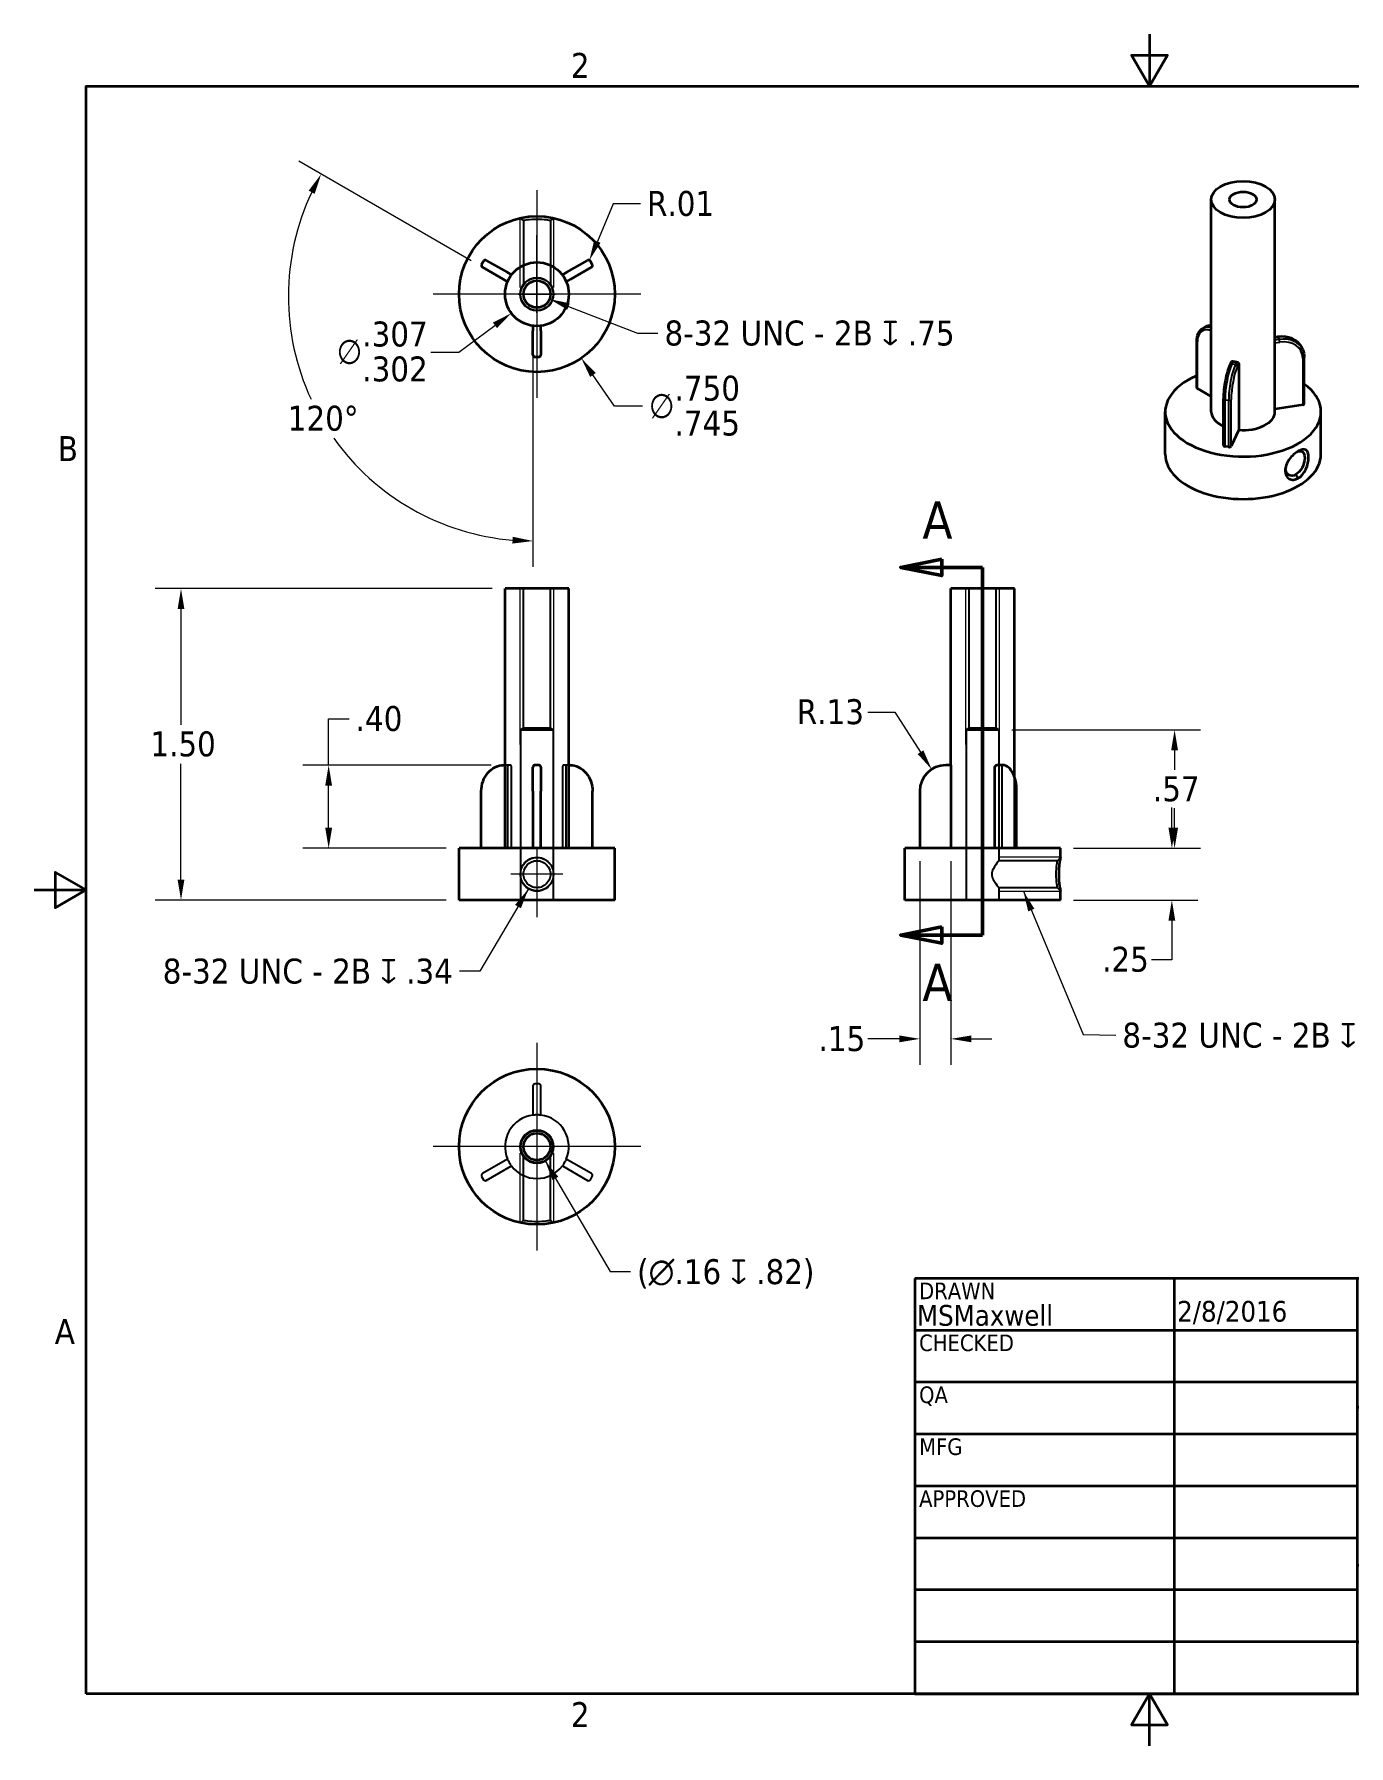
# Model space of a CAD drawing. Header units: inches. Extents: x 0.1 to 10.9, y 0.1 to 8.4.
# Drawn here: x 0.13 to 6.46, y 0.13 to 8.37 of the extents above; entities that cross this region are included whole.
import ezdxf
from ezdxf.enums import TextEntityAlignment as Align

# ---------------------------------------------------------------- set-up
doc = ezdxf.new("R2010")
doc.units = ezdxf.units.IN
doc.header["$MEASUREMENT"] = 0
for name, color, linetype, lineweight in [('Border (ANSI)', 7, 'Continuous', 35), ('Hidden (ANSI)', 7, 'Continuous', 25), ('Hidden Narrow (ANSI)', 7, 'Continuous', 18), ('Section Line (ANSI)', 7, 'Continuous', 50), ('Symbol (ANSI)', 7, 'Continuous', 18), ('Title (ANSI)', 7, 'Continuous', 35), ('Visible (ANSI)', 7, 'Continuous', 35), ('Visible Narrow (ANSI)', 7, 'Continuous', 25)]:
    doc.layers.add(name, color=color, linetype=linetype, lineweight=lineweight)
for name, color, linetype, lineweight, true_color in [('Center Mark (ANSI)', 5, 'Continuous', 18, 0x0000ff), ('Centerline (ANSI)', 5, 'Continuous', 18, 0x0000ff), ('Dimension (ANSI)', 1, 'Continuous', 18, 0xff0000)]:
    doc.layers.add(name, color=color, linetype=linetype, lineweight=lineweight, true_color=true_color)
doc.styles.add('Label Text (ANSI)', font='tahoma.ttf')
doc.styles.add('Note Text (ANSI)', font='tahoma.ttf')
doc.styles.add('Text Style38', font='tahoma.ttf')
doc.styles.add('Text Style40', font='tahoma.ttf')
doc.dimstyles.new('Default (ANSI)', dxfattribs={"dimtxt": 0.12, "dimasz": 0.098425, "dimexe": 0.125, "dimexo": 0.0625, "dimgap": 0.031496, "dimtad": 0, "dimtih": 1, "dimtoh": 1, "dimrnd": 1e-08, "dimzin": 4, "dimdsep": 46, "dimtxsty": 'Note Text (ANSI)', "dimcen": 0.09, "dimdle": 0.393701, "dimclrd": 256, "dimclre": 256, "dimclrt": 256, "dimadec": 0, "dimazin": 1, "dimtfac": 1, "dimtofl": 0, "dimtmove": 0, "dimatfit": 3, "dimfxl": 1, "dimtolj": 1, "dimtzin": 4, "dimlwd": -1, "dimlwe": -1, "dimarcsym": 0})
doc.dimstyles.new('Default (ANSI)$7', dxfattribs={"dimtxt": 0.12, "dimasz": 0.098425, "dimexe": 0.125, "dimexo": 0.0625, "dimgap": 0.031496, "dimtad": 0, "dimtih": 1, "dimtoh": 1, "dimrnd": 1e-08, "dimzin": 4, "dimdsep": 46, "dimtxsty": 'Note Text (ANSI)', "dimcen": 0.09, "dimdle": 0.393701, "dimclrd": 256, "dimclre": 256, "dimclrt": 256, "dimadec": 0, "dimazin": 1, "dimtfac": 1, "dimtofl": 0, "dimtmove": 0, "dimatfit": 3, "dimfxl": 1, "dimtolj": 1, "dimtzin": 4, "dimlwd": -1, "dimlwe": -1, "dimarcsym": 0})

# ---------------------------------------------------------------- blocks, each defined once
blk = doc.blocks.new('Borders Default Border')
at = {"layer": 'Border (ANSI)', "flags": 128}
for points in [[(5.5, 8.37), (5.5, 8.12), (5.4134, 8.27), (5.5866, 8.27), (5.5, 8.12)], [(0.38, 0.38), (0.38, 8.12), (10.62, 8.12), (10.62, 0.38), (0.38, 0.38)], [(0.13, 4.25), (0.38, 4.25), (0.23, 4.3366), (0.23, 4.1634), (0.38, 4.25)], [(5.5, 0.13), (5.5, 0.38), (5.4134, 0.23), (5.5866, 0.23), (5.5, 0.38)]]:
    blk.add_lwpolyline(points, dxfattribs=at)
at = {"layer": 'Border (ANSI)', "char_height": 0.12, "attachment_point": 7, "style": 'Note Text (ANSI)'}
for s, insert in [('2', (2.7136, 8.16)), ('B', (0.2434, 6.315)), ('A', (0.229, 2.065)), ('2', (2.7136, 0.22))]:
    blk.add_mtext(s, dxfattribs=dict(at, insert=insert))
blk = doc.blocks.new('Title Blocks ANSI A')
at = {"layer": 'Title (ANSI)'}
for p, q in [((11.25, 6.9986), (5, 6.9986)), ((5, 6.9986), (5, 4.9986)), ((6.25, 4.9986), (6.25, 6.9986)), ((7.1301, 4.9986), (7.1301, 6.9986)), ((11.25, 4.9986), (11.25, 6.9986)), ((7.1301, 6.7486), (5, 6.7486)), ((7.1301, 6.4986), (5, 6.4986)), ((7.1301, 6.3786), (11.25, 6.3786)), ((7.1301, 6.2486), (5, 6.2486)), ((7.1301, 5.9986), (5, 5.9986)), ((7.1301, 5.7486), (5, 5.7486)), ((7.1301, 5.6186), (11.25, 5.6186)), ((7.5443, 5.2486), (7.5443, 5.6186)), ((8.5, 5.2486), (8.5, 5.6186)), ((10.87, 5.2486), (10.87, 5.6186)), ((7.1301, 5.4986), (5, 5.4986)), ((7.1301, 5.2486), (5, 5.2486)), ((7.1301, 5.2486), (11.25, 5.2486)), ((8.089, 4.9986), (8.089, 5.2486)), ((9.5, 4.9986), (9.5, 5.2486)), ((5, 4.9986), (11.25, 4.9986))]:
    blk.add_line(p, q, dxfattribs=at)
at = {"layer": 'Title (ANSI)', "style": 'Text Style40'}
for s, p in [('DRAWN', (5.02, 6.9786)), ('CHECKED', (5.02, 6.7286)), ('QA', (5.02, 6.4786)), ('TITLE', (7.1501, 6.3586)), ('MFG', (5.02, 6.2286)), ('APPROVED', (5.02, 5.9786)), ('DWG NO', (8.52, 5.5986)), ('SCALE', (7.1501, 5.2286))]:
    blk.add_text(s, height=0.08, dxfattribs=at).set_placement(p, align=Align.TOP_LEFT)
for s, p in [('SIZE', (7.3372, 5.5986)), ('REV', (11.06, 5.5986))]:
    blk.add_text(s, height=0.08, dxfattribs=at).set_placement(p, align=Align.TOP_CENTER)
at = {"layer": 'Title (ANSI)', "insert": (9.52, 5.0186), "char_height": 0.12, "attachment_point": 7, "style": 'Note Text (ANSI)'}
blk.add_mtext('\\fTahoma|b0|i0;\\H0.0800;SHEET\\fTahoma|b0|i0;\\H0.1200; 1  \\fTahoma|b0|i0;\\H0.0800;OF\\fTahoma|b0|i0;\\H0.1200; 1 ', dxfattribs=at)
at = {"layer": 'Title (ANSI)'}
for tag, p, height, style in [('AUTHOR_001', (5.0099, 6.7707), 0.1, 'Text Style38'), ('CREATION_DATE_001', (6.2627, 6.7904), 0.1, 'Text Style38'), ('FILENAME_001', (8.3702, 6.6425), 0.12, 'Note Text (ANSI)'), ('DESCRIPTION_001', (7.1439, 5.8925), 0.12, 'Note Text (ANSI)'), ('Sheet_Size_001', (7.2873, 5.3236), 0.12, 'Note Text (ANSI)'), ('PART_NUMBER_001', (8.5018, 5.3018), 0.12, 'Note Text (ANSI)')]:
    blk.add_attdef(tag, p, '', height=height, dxfattribs=dict(at, style=style))
at = {"layer": 'Title (ANSI)', "style": 'Text Style38'}
for tag, p in [('CHECKED_BY', (5.02, 6.5186)), ('CHECKED_DATE', (6.27, 6.5186)), ('MFG_APPROVED_BY', (5.02, 6.0186)), ('MFG_APPROVED_DATE', (6.27, 6.0186)), ('ENG_APPROVED_BY', (5.02, 5.7686)), ('ENG_APPROVAL_DATE', (6.27, 5.7686))]:
    blk.add_attdef(tag, text='', height=0.1, dxfattribs=at).set_placement(p, align=Align.BOTTOM_LEFT)
at = {"layer": 'Title (ANSI)', "style": 'Note Text (ANSI)'}
blk.add_attdef('REVISION_NUMBER', text='', height=0.12, dxfattribs=at).set_placement((11.06, 5.3836), align=Align.MIDDLE_CENTER)
blk = doc.blocks.new('2dTransSection0')
at = {"layer": 'Section Line (ANSI)', "linetype": 'Continuous'}
for p, q in [((4.4989, 5.8427), (4.3021, 5.8034)), ((4.4989, 5.8034), (4.3021, 5.8034)), ((4.3021, 5.8034), (4.4989, 5.764)), ((4.4989, 5.764), (4.4989, 5.8427)), ((4.6958, 5.8034), (4.4989, 5.8034)), ((4.6958, 5.8034), (4.6958, 4.0332)), ((4.6958, 5.8034), (4.6958, 5.5633)), ((4.6958, 4.2732), (4.6958, 4.0332)), ((4.4989, 4.0726), (4.3021, 4.0332)), ((4.4989, 3.9938), (4.4989, 4.0726)), ((4.4989, 4.0332), (4.3021, 4.0332)), ((4.3021, 4.0332), (4.4989, 3.9938)), ((4.6958, 4.0332), (4.4989, 4.0332))]:
    blk.add_line(p, q, dxfattribs=at)
at = {"layer": 'Section Line (ANSI)', "linetype": 'Continuous', "flags": 128}
for points in [[(4.4989, 5.8427), (4.3021, 5.8034), (4.4989, 5.764), (4.4989, 5.8427)], [(4.4989, 4.0726), (4.3021, 4.0332), (4.4989, 3.9938), (4.4989, 4.0726)]]:
    blk.add_lwpolyline(points, dxfattribs=at)
at = {"layer": 'Section Line (ANSI)'}
for points in [[(4.4989, 5.8427), (4.3021, 5.8034), (4.4989, 5.764), (4.4989, 5.8427)], [(4.4989, 4.0726), (4.3021, 4.0332), (4.4989, 3.9938), (4.4989, 4.0726)]]:
    blk.add_solid(points, dxfattribs=at)
at = {"layer": 'Section Line (ANSI)', "char_height": 0.18, "attachment_point": 7, "style": 'Label Text (ANSI)'}
for insert in [(4.406, 5.9412), (4.406, 3.7154)]:
    blk.add_mtext('A', dxfattribs=dict(at, insert=insert))
blk = doc.blocks.new('*D8')
at = {"layer": 'Defpoints', "color": 0, "transparency": 16777216}
for p in [(5.0708, 4.4511), (5.6071, 4.4511), (5.0708, 4.2011)]:
    blk.add_point(p, dxfattribs=at)
at = {"layer": 'Dimension (ANSI)', "transparency": 16777216}
for p, q in [((5.6071, 4.5495), (5.6071, 4.6479)), ((5.1333, 4.4511), (5.7321, 4.4511)), ((5.1333, 4.2011), (5.7321, 4.2011)), ((5.6071, 4.1027), (5.6071, 3.9144)), ((5.6071, 3.9144), (5.5087, 3.9144))]:
    blk.add_line(p, q, dxfattribs=at)
for points in [[(5.5907, 4.5495), (5.6235, 4.5495), (5.6071, 4.4511)], [(5.5907, 4.1027), (5.6235, 4.1027), (5.6071, 4.2011)]]:
    blk.add_solid(points, dxfattribs=at)
at = {"layer": 'Dimension (ANSI)', "transparency": 16777216, "insert": (5.2709, 3.9769), "char_height": 0.12, "attachment_point": 1, "style": 'Note Text (ANSI)'}
blk.add_mtext('\\A1;.25', dxfattribs=at)
blk = doc.blocks.new('*D9')
at = {"layer": 'Defpoints', "color": 0, "transparency": 16777216}
for p in [(4.7743, 5.0211), (5.6202, 5.0211), (5.0708, 4.4511)]:
    blk.add_point(p, dxfattribs=at)
at = {"layer": 'Dimension (ANSI)', "transparency": 16777216}
for p, q in [((4.8368, 5.0211), (5.7452, 5.0211)), ((5.6202, 4.9227), (5.6202, 4.8288)), ((5.6202, 4.5495), (5.6202, 4.6433)), ((5.1333, 4.4511), (5.7452, 4.4511))]:
    blk.add_line(p, q, dxfattribs=at)
for points in [[(5.6038, 4.9227), (5.6366, 4.9227), (5.6202, 5.0211)], [(5.6038, 4.5495), (5.6366, 4.5495), (5.6202, 4.4511)]]:
    blk.add_solid(points, dxfattribs=at)
at = {"layer": 'Dimension (ANSI)', "transparency": 16777216, "insert": (5.5157, 4.7973), "char_height": 0.12, "attachment_point": 1, "style": 'Note Text (ANSI)'}
blk.add_mtext('\\A1;.57', dxfattribs=at)
blk = doc.blocks.new('*D10')
at = {"layer": 'Defpoints', "color": 0, "transparency": 16777216}
for p in [(2.6734, 7.2102), (2.427, 7.0271)]:
    blk.add_point(p, dxfattribs=at)
at = {"layer": 'Dimension (ANSI)', "transparency": 16777216}
for p, q in [((2.5502, 7.0287), (2.5502, 7.2087)), ((2.4602, 7.1187), (2.6402, 7.1187)), ((2.1742, 6.8393), (2.348, 6.9684)), ((2.0401, 6.8393), (2.1742, 6.8393))]:
    blk.add_line(p, q, dxfattribs=at)
blk.add_solid([(2.3382, 6.9816), (2.3578, 6.9552), (2.427, 7.0271)], dxfattribs=at)
at = {"layer": 'Dimension (ANSI)', "transparency": 16777216, "insert": (1.586, 6.9867), "char_height": 0.12, "attachment_point": 1, "style": 'Note Text (ANSI)'}
blk.add_mtext('\\A1;∅\\S.307^ .302;', dxfattribs=at)
blk = doc.blocks.new('*D11')
at = {"layer": 'Defpoints', "color": 0, "transparency": 16777216}
for p in [(0.8366, 5.7011), (2.3967, 5.7011), (2.1752, 4.2011)]:
    blk.add_point(p, dxfattribs=at)
at = {"layer": 'Dimension (ANSI)', "transparency": 16777216}
for p, q in [((2.3342, 5.7011), (0.7116, 5.7011)), ((0.8366, 5.6027), (0.8366, 5.045)), ((0.8366, 4.2995), (0.8366, 4.8571)), ((2.1127, 4.2011), (0.7116, 4.2011))]:
    blk.add_line(p, q, dxfattribs=at)
for points in [[(0.8202, 5.6027), (0.853, 5.6027), (0.8366, 5.7011)], [(0.8202, 4.2995), (0.853, 4.2995), (0.8366, 4.2011)]]:
    blk.add_solid(points, dxfattribs=at)
at = {"layer": 'Dimension (ANSI)', "transparency": 16777216, "insert": (0.6889, 5.0135), "char_height": 0.12, "attachment_point": 1, "style": 'Note Text (ANSI)'}
blk.add_mtext('\\A1;1.50', dxfattribs=at)
blk = doc.blocks.new('*D12')
at = {"layer": 'Defpoints', "color": 0, "transparency": 16777216}
for p in [(2.3367, 7.4269), (2.7637, 6.8104)]:
    blk.add_point(p, dxfattribs=at)
at = {"layer": 'Dimension (ANSI)', "transparency": 16777216}
for p, q in [((2.5502, 7.0287), (2.5502, 7.2087)), ((2.4602, 7.1187), (2.6402, 7.1187)), ((2.9233, 6.58), (2.8197, 6.7295)), ((3.0578, 6.58), (2.9233, 6.58))]:
    blk.add_line(p, q, dxfattribs=at)
blk.add_solid([(2.8332, 6.7388), (2.8063, 6.7202), (2.7637, 6.8104)], dxfattribs=at)
at = {"layer": 'Dimension (ANSI)', "transparency": 16777216, "insert": (3.0893, 6.7261), "char_height": 0.12, "attachment_point": 1, "style": 'Note Text (ANSI)'}
blk.add_mtext('\\A1;∅\\S.750^ .745;', dxfattribs=at)
blk = doc.blocks.new('*D13')
at = {"layer": 'Defpoints', "color": 0, "transparency": 16777216}
for p in [(4.3934, 4.4511), (4.5434, 4.4511), (4.5434, 3.5333)]:
    blk.add_point(p, dxfattribs=at)
at = {"layer": 'Dimension (ANSI)', "transparency": 16777216}
for p, q in [((4.3934, 4.3886), (4.3934, 3.4083)), ((4.5434, 4.3886), (4.5434, 3.4083)), ((4.295, 3.5333), (4.1435, 3.5333)), ((4.6419, 3.5333), (4.7403, 3.5333))]:
    blk.add_line(p, q, dxfattribs=at)
for points in [[(4.295, 3.5497), (4.295, 3.5169), (4.3934, 3.5333)], [(4.6419, 3.5497), (4.6419, 3.5169), (4.5434, 3.5333)]]:
    blk.add_solid(points, dxfattribs=at)
at = {"layer": 'Dimension (ANSI)', "transparency": 16777216, "insert": (3.9058, 3.5947), "char_height": 0.12, "attachment_point": 1, "style": 'Note Text (ANSI)'}
blk.add_mtext('\\A1;.15', dxfattribs=at)
blk = doc.blocks.new('*D14')
at = {"layer": 'Defpoints', "color": 0, "transparency": 16777216}
for p in [(1.5475, 4.8511), (2.3921, 4.8511), (2.1752, 4.4511)]:
    blk.add_point(p, dxfattribs=at)
at = {"layer": 'Dimension (ANSI)', "transparency": 16777216}
for p, q in [((1.5475, 4.8511), (1.5475, 5.0733)), ((1.5475, 5.0733), (1.6459, 5.0733)), ((2.3296, 4.8511), (1.4225, 4.8511)), ((1.5475, 4.5495), (1.5475, 4.7527)), ((2.1127, 4.4511), (1.4225, 4.4511))]:
    blk.add_line(p, q, dxfattribs=at)
for points in [[(1.5311, 4.7527), (1.5639, 4.7527), (1.5475, 4.8511)], [(1.5311, 4.5495), (1.5639, 4.5495), (1.5475, 4.4511)]]:
    blk.add_solid(points, dxfattribs=at)
at = {"layer": 'Dimension (ANSI)', "transparency": 16777216, "insert": (1.6774, 5.1358), "char_height": 0.12, "attachment_point": 1, "style": 'Note Text (ANSI)'}
blk.add_mtext('\\A1;.40', dxfattribs=at)
blk = doc.blocks.new('*D15')
at = {"layer": 'Defpoints', "color": 0, "transparency": 16777216}
for p in [(4.4505, 4.831), (4.5184, 4.7261)]:
    blk.add_point(p, dxfattribs=at)
at = {"layer": 'Dimension (ANSI)', "transparency": 16777216}
for p, q in [((4.1438, 5.106), (4.2726, 5.106)), ((4.2726, 5.106), (4.3971, 4.9137))]:
    blk.add_line(p, q, dxfattribs=at)
blk.add_solid([(4.4108, 4.9226), (4.3833, 4.9047), (4.4505, 4.831)], dxfattribs=at)
at = {"layer": 'Dimension (ANSI)', "transparency": 16777216, "insert": (3.8012, 5.1685), "char_height": 0.12, "attachment_point": 1, "style": 'Note Text (ANSI)'}
blk.add_mtext('\\A1;R.13', dxfattribs=at)
blk = doc.blocks.new('*D16')
at = {"layer": 'Defpoints', "color": 0, "transparency": 16777216}
for p in [(2.7988, 7.2726), (2.8027, 7.2818)]:
    blk.add_point(p, dxfattribs=at)
at = {"layer": 'Dimension (ANSI)', "transparency": 16777216}
for p, q in [((2.9178, 7.5532), (2.8412, 7.3724)), ((3.0487, 7.5532), (2.9178, 7.5532))]:
    blk.add_line(p, q, dxfattribs=at)
blk.add_solid([(2.8261, 7.3789), (2.8563, 7.366), (2.8027, 7.2818)], dxfattribs=at)
at = {"layer": 'Dimension (ANSI)', "transparency": 16777216, "insert": (3.0801, 7.6156), "char_height": 0.12, "attachment_point": 1, "style": 'Note Text (ANSI)'}
blk.add_mtext('\\A1;R.01', dxfattribs=at)
blk = doc.blocks.new('*D17')
at = {"layer": 'Defpoints', "color": 0, "transparency": 16777216}
for p in [(2.2875, 7.2484), (2.5312, 7.1077), (2.5312, 6.9414), (1.3715, 6.9032)]:
    blk.add_point(p, dxfattribs=at)
at = {"layer": 'Dimension (ANSI)', "transparency": 16777216}
for p, q in [((2.2334, 7.2796), (1.4031, 7.759)), ((2.5312, 6.8789), (2.5312, 5.8051))]:
    blk.add_line(p, q, dxfattribs=at)
for start, end in [(154.79036, 204.84592), (215.43792, 265.20964)]:
    blk.add_arc((2.5312, 7.1077), 1.1776, start, end, dxfattribs=at)
for points in [[(1.4512, 7.6169), (1.4803, 7.6017), (1.5114, 7.6965)], [(2.4335, 5.9506), (2.4322, 5.9179), (2.5312, 5.9301)]]:
    blk.add_solid(points, dxfattribs=at)
at = {"layer": 'Dimension (ANSI)', "transparency": 16777216, "insert": (1.3505, 6.5814), "char_height": 0.12, "attachment_point": 1, "style": 'Note Text (ANSI)'}
blk.add_mtext('\\A1;120°', dxfattribs=at)

msp = doc.modelspace()

# ---------------------------------------------------------------- linework, layer by layer
at = {"layer": 'Center Mark (ANSI)', "linetype": 'Continuous'}
for p, q in [((2.55018, 7.61868), (2.55018, 6.61868)), ((3.05018, 7.11868), (2.05018, 7.11868)), ((2.55018, 4.45108), (2.55018, 4.11908)), ((2.67518, 4.32608), (2.42518, 4.32608)), ((2.55018, 3.51436), (2.55018, 2.51436)), ((3.05018, 3.01436), (2.05018, 3.01436))]:
    msp.add_line(p, q, dxfattribs=at)
at = {"layer": 'Centerline (ANSI)', "linetype": 'Continuous'}
msp.add_line((2.55018, 7.13704), (2.55018, 7.40263), dxfattribs=at)
at = {"layer": 'Hidden (ANSI)'}
for p, q in [((2.48518, 7.473), (2.47046, 7.4851)), ((2.48518, 7.473), (2.48518, 7.16269)), ((2.62989, 7.4851), (2.61518, 7.473)), ((2.61518, 7.473), (2.61518, 7.16269)), ((2.48518, 5.02919), (2.48518, 5.70108)), ((2.61518, 5.02919), (2.61518, 5.70108)), ((4.63077, 5.02919), (4.63077, 5.70108)), ((4.76077, 5.02919), (4.76077, 5.70108)), ((2.48518, 5.02919), (2.47168, 5.02108)), ((2.61518, 5.02919), (2.48518, 5.02919)), ((2.61518, 5.02919), (2.62868, 5.02108)), ((4.63077, 5.02919), (4.61727, 5.02108)), ((4.76077, 5.02919), (4.63077, 5.02919)), ((4.76077, 5.02919), (4.77427, 5.02108)), ((2.47168, 5.02108), (2.62868, 5.02108)), ((2.47168, 5.02108), (2.47168, 4.20108)), ((2.62868, 5.02108), (2.62868, 4.20108)), ((4.61727, 5.02108), (4.77427, 5.02108)), ((4.61727, 5.02108), (4.61727, 4.20108)), ((4.77427, 5.02108), (4.77427, 4.39108)), ((2.41297, 4.85108), (2.39668, 4.85108)), ((2.40876, 4.84108), (2.40876, 4.45108)), ((2.42197, 4.85108), (2.41297, 4.85108)), ((2.42776, 4.45108), (2.42776, 4.84108)), ((2.67259, 4.84108), (2.67259, 4.45108)), ((2.68738, 4.85108), (2.67838, 4.85108)), ((2.70368, 4.85108), (2.68738, 4.85108)), ((2.69159, 4.45108), (2.69159, 4.84108)), ((4.78838, 4.84108), (4.78838, 4.45108)), ((4.84927, 4.45108), (4.84927, 4.79388)), ((5.05577, 4.39108), (4.77427, 4.39108)), ((5.05577, 4.39108), (5.07077, 4.40608)), ((5.05577, 4.26108), (4.77427, 4.26108)), ((4.77427, 4.26108), (4.77427, 4.20108)), ((5.07077, 4.24608), (5.05577, 4.26108)), ((2.53118, 3.30668), (2.53118, 3.16668)), ((2.55918, 3.31668), (2.54118, 3.31668)), ((2.56918, 3.16668), (2.56918, 3.30668)), ((2.48518, 2.66003), (2.48518, 2.97034)), ((2.61518, 2.66003), (2.61518, 2.97034)), ((2.40876, 2.95465), (2.28752, 2.88465)), ((2.30652, 2.85174), (2.42776, 2.92174)), ((2.67259, 2.92174), (2.79383, 2.85174)), ((2.81283, 2.88465), (2.69159, 2.95465)), ((2.28386, 2.87099), (2.29286, 2.8554)), ((2.80749, 2.8554), (2.81649, 2.87099)), ((2.47046, 2.64793), (2.48518, 2.66003)), ((2.61518, 2.66003), (2.62989, 2.64793))]:
    msp.add_line(p, q, dxfattribs=at)
at = {"layer": 'Hidden (ANSI)', "flags": 128}
for points in [[(2.6152, 7.473), (2.61386, 7.47322), (2.60984, 7.47387), (2.60342, 7.47483), (2.59521, 7.4759), (2.58544, 7.47696), (2.57422, 7.47788), (2.56231, 7.47847), (2.55026, 7.47867), (2.53814, 7.47847), (2.52613, 7.47787), (2.5149, 7.47696), (2.50515, 7.4759), (2.49694, 7.47483), (2.4905, 7.47387), (2.48654, 7.47323), (2.48518, 7.473)], [(2.41297, 4.85108), (2.41129, 4.85032), (2.40994, 4.84816), (2.40906, 4.84491), (2.40876, 4.84108)], [(2.42776, 4.84108), (2.4273, 4.84491), (2.42601, 4.84816), (2.42412, 4.85032), (2.42197, 4.85108)], [(2.67838, 4.85108), (2.67623, 4.85032), (2.67435, 4.84816), (2.67305, 4.84491), (2.67259, 4.84108)], [(2.69159, 4.84108), (2.69129, 4.84491), (2.69041, 4.84816), (2.68906, 4.85032), (2.68738, 4.85108)], [(4.78018, 4.85108), (4.78336, 4.85032), (4.78601, 4.84816), (4.78777, 4.84491), (4.78838, 4.84108)], [(2.55018, 4.24608), (2.54253, 4.24647), (2.53479, 4.24762), (2.51957, 4.25219), (2.51237, 4.2556), (2.5056, 4.25969), (2.49375, 4.26947), (2.484, 4.28137), (2.47993, 4.28816), (2.47654, 4.29538), (2.47196, 4.31064), (2.47082, 4.31841), (2.47046, 4.32618), (2.47199, 4.34171), (2.47653, 4.3568), (2.47993, 4.364), (2.48401, 4.37078), (2.49375, 4.38269), (2.5056, 4.39247), (2.51237, 4.39656), (2.51957, 4.39997), (2.52708, 4.40265), (2.53478, 4.40458), (2.55029, 4.40609), (2.56571, 4.40457), (2.57331, 4.40266), (2.58079, 4.39998), (2.58798, 4.39655), (2.59474, 4.39245), (2.60661, 4.38269), (2.61635, 4.37079), (2.62041, 4.364), (2.62381, 4.35678), (2.62649, 4.34925), (2.6284, 4.34153), (2.62993, 4.32599), (2.62841, 4.31055), (2.6265, 4.3029), (2.62382, 4.29538), (2.61635, 4.28137), (2.60657, 4.26941), (2.59473, 4.25965), (2.58799, 4.2556), (2.58079, 4.25218), (2.57328, 4.2495), (2.56558, 4.24758), (2.55018, 4.24608)], [(2.48518, 4.32608), (2.48551, 4.33263), (2.48648, 4.33901), (2.48804, 4.34518), (2.49018, 4.35109), (2.49601, 4.36199), (2.50356, 4.37137), (2.51286, 4.37928), (2.52415, 4.38564), (2.53039, 4.38798), (2.53689, 4.38969), (2.54352, 4.39073), (2.55018, 4.39108), (2.55683, 4.39073), (2.56347, 4.38969), (2.56997, 4.38798), (2.5762, 4.38564), (2.58749, 4.37928), (2.5968, 4.37137), (2.60434, 4.36199), (2.61017, 4.35109), (2.61231, 4.34518), (2.61388, 4.33901), (2.61484, 4.33263), (2.61518, 4.32608), (2.61484, 4.31953), (2.61388, 4.31315), (2.61231, 4.30698), (2.61017, 4.30107), (2.60434, 4.29017), (2.5968, 4.28079), (2.58749, 4.27288), (2.5762, 4.26652), (2.56997, 4.26418), (2.56347, 4.26247), (2.55683, 4.26143), (2.55018, 4.26108), (2.54352, 4.26143), (2.53689, 4.26247), (2.53039, 4.26418), (2.52415, 4.26652), (2.51286, 4.27288), (2.50356, 4.28079), (2.49601, 4.29017), (2.49018, 4.30107), (2.48804, 4.30698), (2.48648, 4.31315), (2.48551, 4.31953), (2.48518, 4.32608)], [(4.77427, 4.39108), (4.77397, 4.39073), (4.77311, 4.38969), (4.77172, 4.38798), (4.76983, 4.38564), (4.76482, 4.37928), (4.75892, 4.37137), (4.75256, 4.36199), (4.74639, 4.35109), (4.74374, 4.34518), (4.74164, 4.33901), (4.74027, 4.33263), (4.73978, 4.32608), (4.74027, 4.31953), (4.74164, 4.31315), (4.74374, 4.30698), (4.74639, 4.30107), (4.75256, 4.29017), (4.75892, 4.28079), (4.76482, 4.27288), (4.76983, 4.26652), (4.77172, 4.26418), (4.77311, 4.26247), (4.77397, 4.26143), (4.77427, 4.26108)], [(5.05577, 4.26108), (5.05557, 4.2622), (5.05497, 4.2657), (5.05406, 4.27146), (5.053, 4.27915), (5.05192, 4.2888), (5.05096, 4.30033), (5.05031, 4.313), (5.05009, 4.326), (5.05031, 4.33909), (5.05096, 4.35182), (5.05192, 4.36336), (5.053, 4.37296), (5.05405, 4.38065), (5.05497, 4.38647), (5.05556, 4.38995), (5.05577, 4.39109)], [(2.53118, 3.16668), (2.53194, 3.16677), (2.53411, 3.16701), (2.53735, 3.16732), (2.54118, 3.16759)], [(2.55918, 3.16759), (2.563, 3.16732), (2.56624, 3.16701), (2.56841, 3.16677), (2.56918, 3.16668)], [(2.41297, 2.94553), (2.41129, 2.94898), (2.40994, 2.95194), (2.40906, 2.95394), (2.40876, 2.95465)], [(2.42776, 2.92174), (2.4273, 2.92236), (2.42601, 2.92411), (2.42412, 2.92677), (2.42197, 2.92994)], [(2.67838, 2.92994), (2.67623, 2.92677), (2.67435, 2.92411), (2.67305, 2.92236), (2.67259, 2.92174)], [(2.69159, 2.95465), (2.69129, 2.95394), (2.69041, 2.95194), (2.68906, 2.94898), (2.68738, 2.94553)], [(2.48518, 2.66003), (2.4865, 2.65981), (2.49051, 2.65916), (2.49693, 2.65821), (2.50515, 2.65713), (2.5149, 2.65607), (2.52613, 2.65516), (2.53815, 2.65457), (2.55018, 2.65436)], [(2.55018, 2.65436), (2.56221, 2.65456), (2.57422, 2.65516), (2.58543, 2.65606), (2.59517, 2.65712), (2.60342, 2.65821), (2.60985, 2.65916), (2.61386, 2.65981), (2.6152, 2.66003)]]:
    msp.add_lwpolyline(points, dxfattribs=at)
at = {"layer": 'Hidden (ANSI)'}
msp.add_circle((2.55018, 7.11868), 0.0785, dxfattribs=at)
for centre, radius, start, end in [((2.54118, 3.30668), 0.01, 90, 180), ((2.55918, 3.30668), 0.01, 0, 90), ((2.55018, 3.01436), 0.1535, 97.110221, 202.889779), ((2.55018, 3.01436), 0.1535, 86.638711, 93.361289), ((2.55018, 3.01436), 0.1535, 337.110221, 82.889779), ((2.29252, 2.87599), 0.01, 120, 210), ((2.55018, 3.01436), 0.1535, 206.638711, 213.361289), ((2.55018, 3.01436), 0.1535, 217.110221, 322.889779), ((2.55018, 3.01436), 0.1535, 326.638711, 333.361289), ((2.80783, 2.87599), 0.01, 330, 60), ((2.30152, 2.8604), 0.01, 210, 300), ((2.79883, 2.8604), 0.01, 240, 330)]:
    msp.add_arc(centre, radius, start, end, dxfattribs=at)
at = {"layer": 'Hidden Narrow (ANSI)'}
for p, q in [((2.46818, 7.4846), (2.46818, 7.15068)), ((2.63218, 7.15068), (2.63218, 7.4846)), ((2.46818, 5.70108), (2.46818, 4.95108)), ((2.63218, 4.95108), (2.63218, 5.70108)), ((4.61377, 5.70108), (4.61377, 4.95108)), ((4.77777, 4.95108), (4.77777, 5.70108)), ((5.07077, 4.40808), (4.77427, 4.40808)), ((4.77427, 4.24408), (5.07077, 4.24408)), ((2.46818, 2.98236), (2.46818, 2.64843)), ((2.63218, 2.64843), (2.63218, 2.98236))]:
    msp.add_line(p, q, dxfattribs=at)
at = {"layer": 'Hidden Narrow (ANSI)', "flags": 128}
for points in [[(2.62186, 4.3659), (2.61713, 4.37339), (2.61121, 4.38082), (2.60418, 4.38778), (2.5957, 4.39426), (2.58575, 4.39996), (2.57458, 4.40436), (2.56255, 4.40714), (2.55018, 4.40808), (2.5378, 4.40714), (2.52577, 4.40436), (2.5146, 4.39996), (2.50465, 4.39426), (2.49617, 4.38778), (2.48914, 4.38082), (2.48322, 4.37339), (2.47849, 4.3659)], [(2.47849, 4.28626), (2.48322, 4.27878), (2.48914, 4.27134), (2.49617, 4.26438), (2.50465, 4.2579), (2.5146, 4.25221), (2.52577, 4.2478), (2.5378, 4.24502), (2.55018, 4.24408), (2.56255, 4.24502), (2.57458, 4.2478), (2.58575, 4.25221), (2.5957, 4.2579), (2.60418, 4.26438), (2.61121, 4.27134), (2.61713, 4.27878), (2.62186, 4.28626)]]:
    msp.add_lwpolyline(points, dxfattribs=at)
at = {"layer": 'Hidden Narrow (ANSI)'}
for centre in [(2.55018, 7.11868), (2.55018, 3.01436)]:
    msp.add_circle(centre, 0.082, dxfattribs=at)
for start, end in [(150.94639, 209.05361), (330.94639, 29.05361)]:
    msp.add_arc((2.55018, 4.32608), 0.082, start, end, dxfattribs=at)
at = {"layer": 'Visible (ANSI)'}
for p, q in [((5.79643, 6.55235), (5.79643, 7.57428)), ((6.10343, 6.55235), (6.10343, 7.57428)), ((2.29286, 7.27763), (2.28386, 7.26204)), ((2.30652, 7.28129), (2.40611, 7.22379)), ((2.69424, 7.22379), (2.79383, 7.28129)), ((2.81649, 7.26204), (2.80749, 7.27763)), ((2.38711, 7.19088), (2.28752, 7.24838)), ((2.38711, 7.19088), (2.40876, 7.17838)), ((2.42776, 7.21129), (2.40611, 7.22379)), ((2.69424, 7.22379), (2.67259, 7.21129)), ((2.69159, 7.17838), (2.71324, 7.19088)), ((2.81283, 7.24838), (2.71324, 7.19088)), ((2.53118, 6.96636), (2.53118, 6.94136)), ((2.53118, 6.82636), (2.53118, 6.94136)), ((2.56918, 6.94136), (2.56918, 6.96636)), ((2.56918, 6.94136), (2.56918, 6.82636)), ((5.76853, 6.96136), (5.7558, 6.95403)), ((5.72687, 6.66771), (5.72687, 6.89254)), ((6.11735, 6.91251), (6.10343, 6.91036)), ((6.23687, 6.85133), (6.23221, 6.86134)), ((2.54118, 6.81636), (2.55918, 6.81636)), ((5.89273, 6.79198), (5.88628, 6.77812)), ((5.92886, 6.78363), (5.92886, 6.46479)), ((6.24462, 6.59091), (6.24462, 6.81573)), ((5.79643, 6.62527), (5.72979, 6.66364)), ((5.85558, 6.39109), (5.85558, 6.61591)), ((5.57493, 6.34796), (5.57493, 6.55235)), ((6.23721, 6.58535), (6.10343, 6.5647)), ((6.32493, 6.34796), (6.32493, 6.55235)), ((5.92886, 6.46479), (5.89263, 6.38691)), ((5.88038, 6.38284), (5.86299, 6.38552)), ((2.70368, 5.70108), (2.39668, 5.70108)), ((2.39668, 4.45108), (2.39668, 5.70108)), ((2.70368, 4.45108), (2.70368, 5.70108)), ((4.84927, 5.70108), (4.54227, 5.70108)), ((4.54227, 4.85108), (4.54227, 5.70108)), ((4.84927, 4.79388), (4.84927, 5.70108)), ((2.39668, 4.85108), (2.39211, 4.85108)), ((2.53118, 4.72608), (2.53118, 4.84108)), ((2.55918, 4.85108), (2.54118, 4.85108)), ((2.56918, 4.84108), (2.56918, 4.72608)), ((2.70824, 4.85108), (2.70368, 4.85108)), ((4.54253, 4.85108), (4.51845, 4.85108)), ((4.54345, 4.84108), (4.54345, 4.45108)), ((4.75547, 4.45108), (4.75547, 4.84108)), ((4.77663, 4.85108), (4.76459, 4.85108)), ((4.79222, 4.85108), (4.77663, 4.85108)), ((2.28252, 4.45108), (2.28252, 4.72608)), ((2.53118, 4.72608), (2.53118, 4.45108)), ((2.56918, 4.45108), (2.56918, 4.72608)), ((2.81783, 4.45108), (2.81783, 4.72608)), ((4.39345, 4.72608), (4.39345, 4.45108)), ((4.85972, 4.45108), (4.85972, 4.72608)), ((2.92518, 4.45108), (2.17518, 4.45108)), ((2.17518, 4.20108), (2.17518, 4.45108)), ((2.92518, 4.20108), (2.92518, 4.45108)), ((5.07077, 4.45108), (4.32077, 4.45108)), ((4.32077, 4.20108), (4.32077, 4.45108)), ((5.07077, 4.40608), (5.07077, 4.45108)), ((5.07077, 4.20108), (5.07077, 4.24608)), ((2.92518, 4.20108), (2.17518, 4.20108)), ((5.07077, 4.20108), (4.32077, 4.20108))]:
    msp.add_line(p, q, dxfattribs=at)
at = {"layer": 'Visible (ANSI)', "flags": 128}
for points in [[(5.72687, 6.89254), (5.7273, 6.90244), (5.72861, 6.9119), (5.73083, 6.92083), (5.73398, 6.92914), (5.73806, 6.93675), (5.74309, 6.94352), (5.74903, 6.94933), (5.7558, 6.95403)], [(5.79643, 6.96805), (5.78903, 6.9678), (5.78185, 6.96662), (5.77498, 6.96447), (5.76853, 6.96136)], [(6.23221, 6.86134), (6.22422, 6.87492), (6.21371, 6.88686), (6.20101, 6.89685), (6.18645, 6.90468), (6.17043, 6.91021), (6.15331, 6.91337), (6.13549, 6.91413), (6.11735, 6.91251)], [(6.23687, 6.85133), (6.24025, 6.84287), (6.24267, 6.83406), (6.24413, 6.82499), (6.24462, 6.81573)], [(5.88628, 6.77812), (5.88316, 6.77094), (5.88013, 6.763), (5.87718, 6.75434), (5.87435, 6.74504), (5.87164, 6.73516), (5.86907, 6.7248), (5.86668, 6.71404), (5.86447, 6.70298), (5.86247, 6.69172), (5.8607, 6.68037), (5.85917, 6.66902), (5.8579, 6.65778), (5.85689, 6.64675), (5.85617, 6.63604), (5.85573, 6.62573), (5.85558, 6.61591)], [(5.89273, 6.79198), (5.89412, 6.79386), (5.89615, 6.79509), (5.89875, 6.79565), (5.90158, 6.79547)], [(5.91896, 6.79279), (5.92273, 6.79175), (5.92594, 6.78966), (5.9281, 6.78683), (5.92886, 6.78363)], [(6.2151, 6.23205), (6.22044, 6.23551), (6.22574, 6.23971), (6.23585, 6.25002), (6.24048, 6.256), (6.24473, 6.26241), (6.25198, 6.27589), (6.25773, 6.29025), (6.26007, 6.29776), (6.26201, 6.30532), (6.26457, 6.32004), (6.2652, 6.32695), (6.26541, 6.33348), (6.26456, 6.34542), (6.26201, 6.35553), (6.26007, 6.35976), (6.25772, 6.36334), (6.25198, 6.36845), (6.24474, 6.37097), (6.24048, 6.37125), (6.23585, 6.37084), (6.23092, 6.36975), (6.22576, 6.36803), (6.21501, 6.36282), (6.20388, 6.35543), (6.19823, 6.35094), (6.19256, 6.34591), (6.18701, 6.34045), (6.1817, 6.33465), (6.17217, 6.32249), (6.16414, 6.30946), (6.16074, 6.30256), (6.15787, 6.29554), (6.15558, 6.28851), (6.15395, 6.28159), (6.15264, 6.26839), (6.15395, 6.25626), (6.15558, 6.25062), (6.15786, 6.24534), (6.16414, 6.23635), (6.17221, 6.22989), (6.18172, 6.22609), (6.18701, 6.22521), (6.19256, 6.22508), (6.19825, 6.22573), (6.20398, 6.22713), (6.2151, 6.23205)], [(6.20916, 6.35916), (6.21715, 6.3622), (6.22461, 6.36342), (6.23117, 6.36264), (6.2366, 6.35993), (6.24106, 6.3551), (6.24429, 6.34815), (6.24606, 6.33945), (6.24638, 6.32937), (6.24522, 6.31814), (6.24259, 6.30614), (6.23861, 6.29422), (6.23359, 6.28318), (6.2275, 6.27291), (6.22038, 6.2637), (6.21256, 6.2561), (6.20449, 6.25042)], [(6.20449, 6.25042), (6.19516, 6.24631), (6.18559, 6.24466), (6.17653, 6.24568), (6.16861, 6.24927), (6.16195, 6.25544), (6.15926, 6.25948), (6.15713, 6.26407), (6.15475, 6.27441), (6.1549, 6.28597)], [(2.28252, 4.72608), (2.28304, 4.7382), (2.28458, 4.75021), (2.28714, 4.762), (2.29069, 4.77347), (2.29521, 4.78449), (2.30065, 4.79498), (2.30698, 4.80483), (2.31413, 4.81394), (2.32205, 4.82223), (2.33067, 4.82962), (2.33991, 4.83601), (2.34969, 4.84135), (2.3599, 4.84557), (2.37045, 4.84861), (2.38122, 4.85046), (2.39211, 4.85108)], [(2.70824, 4.85108), (2.71913, 4.85046), (2.72991, 4.84861), (2.74046, 4.84557), (2.75067, 4.84135), (2.76044, 4.83601), (2.76968, 4.82962), (2.7783, 4.82223), (2.78622, 4.81394), (2.79338, 4.80483), (2.7997, 4.79498), (2.80515, 4.78449), (2.80966, 4.77347), (2.81322, 4.762), (2.81577, 4.75021), (2.81731, 4.7382), (2.81783, 4.72608)], [(4.54253, 4.85108), (4.5428, 4.85032), (4.54311, 4.84816), (4.54335, 4.84491), (4.54345, 4.84108)], [(4.75547, 4.84108), (4.75618, 4.84491), (4.75818, 4.84816), (4.76114, 4.85032), (4.76459, 4.85108)], [(4.85972, 4.72608), (4.85943, 4.73784), (4.85857, 4.74951), (4.85713, 4.76096), (4.85514, 4.77212), (4.85259, 4.78287), (4.84951, 4.79314), (4.84592, 4.80283), (4.84182, 4.81187), (4.83724, 4.82018), (4.83217, 4.82769), (4.82663, 4.83434), (4.8206, 4.84003), (4.8141, 4.84468), (4.80712, 4.84816), (4.79978, 4.85033), (4.79222, 4.85108)], [(5.07076, 4.40609), (5.07044, 4.40457), (5.07005, 4.40266), (5.06951, 4.39998), (5.06885, 4.39655), (5.0681, 4.39245), (5.0665, 4.38269), (5.06488, 4.37079), (5.06413, 4.364), (5.06347, 4.35678), (5.06292, 4.34925), (5.06252, 4.34153), (5.0622, 4.32599), (5.06252, 4.31055), (5.06292, 4.3029), (5.06346, 4.29538), (5.06488, 4.28137), (5.0665, 4.26941), (5.06811, 4.25965), (5.06886, 4.2556), (5.06951, 4.25218), (5.07005, 4.2495), (5.07045, 4.24758), (5.07077, 4.24608)]]:
    msp.add_lwpolyline(points, dxfattribs=at)
at = {"layer": 'Visible (ANSI)'}
for centre, radius in [((2.55018, 7.11868), 0.375), ((2.55018, 7.11868), 0.1535), ((2.55018, 7.11868), 0.065), ((2.55018, 3.01436), 0.375), ((2.55018, 3.01436), 0.0785), ((2.55018, 3.01436), 0.065)]:
    msp.add_circle(centre, radius, dxfattribs=at)
for centre, radius, start, end in [((2.29252, 7.25704), 0.01, 150, 240), ((2.30152, 7.27263), 0.01, 60, 150), ((2.79883, 7.27263), 0.01, 30, 120), ((2.80783, 7.25704), 0.01, 300, 30), ((2.54118, 6.82636), 0.01, 180, 270), ((2.55918, 6.82636), 0.01, 270, 0), ((2.54118, 4.84108), 0.01, 90, 180), ((2.55918, 4.84108), 0.01, 0, 90), ((4.51845, 4.72608), 0.125, 90, 180)]:
    msp.add_arc(centre, radius, start, end, dxfattribs=at)
for major_axis in [(-0.1535, 0), (-0.065, 0)]:
    msp.add_ellipse((5.94993, 7.57428), major_axis=major_axis, ratio=0.5758617, dxfattribs=at)
for centre, major_axis, start_param, end_param in [((5.94993, 6.87936), (0.1535, 0), 4.391924, 4.5092552), ((5.94993, 6.55235), (-0.375, 0), 5.3494559, 10.091528), ((5.73687, 6.66771), (-0.01, 0), 0, 0.7853982), ((5.94993, 6.55235), (-0.1535, 0), 0, 0.9088341), ((5.94993, 6.55235), (0.1535, 0), 4.5746864, 6.2831853), ((6.23462, 6.59091), (0.01, 0), 4.9741884, 6.2831853), ((5.94993, 6.34796), (-0.375, 0), 0, 3.1415927), ((5.86558, 6.39109), (-0.01, 0), 0, 1.3089969), ((5.88297, 6.3884), (0.01, 0), 4.4505896, 6.0213859)]:
    msp.add_ellipse(centre, major_axis=major_axis, ratio=0.5758617, start_param=start_param, end_param=end_param, dxfattribs=at)
at = {"layer": 'Visible Narrow (ANSI)'}
for p, q in [((5.72979, 6.66364), (5.72979, 6.88847)), ((6.10343, 6.90842), (6.11888, 6.9108)), ((6.12354, 6.90079), (6.10343, 6.89768)), ((6.10343, 6.88355), (6.12613, 6.88705)), ((6.11888, 6.9108), (6.12354, 6.90079)), ((5.89534, 6.78207), (5.90158, 6.79547)), ((5.91273, 6.77939), (5.89534, 6.78207)), ((5.91896, 6.79279), (5.91273, 6.77939)), ((5.92239, 6.76972), (5.92886, 6.78363)), ((6.23721, 6.81017), (6.23721, 6.58535)), ((5.86299, 6.38552), (5.86299, 6.61035)), ((5.86299, 6.61035), (5.88038, 6.60767)), ((5.88038, 6.60767), (5.88038, 6.38284)), ((5.89263, 6.38691), (5.89263, 6.61174)), ((6.2151, 6.23205), (6.20449, 6.25042))]:
    msp.add_line(p, q, dxfattribs=at)
for centre, major_axis, ratio, start_param, end_param in [((5.81111, 6.84164), (-0.05739, 0.09966), 0.5780931, 5.6812573, 7.0705172), ((5.81818, 6.84571), (-0.06238, 0.10832), 0.5780931, 5.7483729, 6.2831853), ((5.83091, 6.85304), (-0.06238, 0.10832), 0.5780931, 5.9004586, 6.2831853), ((5.73687, 6.89254), (-0.01, 0), 0.5758617, 0, 0.7853982), ((6.11888, 6.90262), (-0.00152, 0.00988), 0.2115968, 5.6531132, 6.2831853), ((6.11888, 6.80861), (0.11333, 0.05273), 0.7896899, 0, 1.2186667), ((6.12354, 6.79859), (0.11333, 0.05273), 0.7896899, 0, 1.2186667), ((6.12354, 6.89261), (-0.00152, 0.00988), 0.2115968, 4.0823169, 5.6531132), ((6.12613, 6.79303), (0.10427, 0.04851), 0.7896899, 5.9310557, 7.501852), ((5.89534, 6.67988), (0.01906, 0.12354), 0.2115968, 0.6300721, 2.2008684), ((5.91273, 6.6772), (-0.01906, -0.12354), 0.2115968, 3.7716647, 5.3424611), ((5.89534, 6.7739), (-0.00907, 0.00422), 0.7896899, 5.0645186, 6.2831853), ((5.92239, 6.67571), (0.01754, 0.11365), 0.2115968, 0.6300721, 2.2008684), ((5.91273, 6.77122), (0.00907, -0.00422), 0.7896899, 0.3521296, 1.9229259), ((6.23462, 6.81573), (0.01, 0), 0.5758617, 4.9741884, 6.2831853), ((5.86558, 6.61591), (-0.01, 0), 0.5758617, 0, 1.3089969), ((5.88297, 6.61323), (0.01, 0), 0.5758617, 4.4505896, 6.0213859)]:
    msp.add_ellipse(centre, major_axis=major_axis, ratio=ratio, start_param=start_param, end_param=end_param, dxfattribs=at)

# ---------------------------------------------------------------- block references
msp.add_blockref('Borders Default Border', (0, 0))
msp.add_blockref('Title Blocks ANSI A', (-0.63002, -4.6186)).add_auto_attribs({'AUTHOR_001': 'MSMaxwell', 'CREATION_DATE_001': '2/8/2016', 'FILENAME_001': '1212094 - Spindle.idw', 'DESCRIPTION_001': 'Spindle', 'Sheet_Size_001': 'A', 'PART_NUMBER_001': '1212094 - Spindle'})
at = {"layer": 'Section Line (ANSI)'}
msp.add_blockref('2dTransSection0', (0, 0), dxfattribs=at)

# ---------------------------------------------------------------- texts
at = {"layer": 'Symbol (ANSI)', "char_height": 0.12, "line_spacing_factor": 0.5334, "style": 'Note Text (ANSI)'}
for s, insert, width, attachment_point in [('{8-32 UNC - 2B \\fAIGDT|b0|i0;\\H0.1200;x\\fTahoma|b0|i0;\\H0.1200; .75}', (3.16435, 6.9916), 1.5376757, 1), ('{8-32 UNC - 2B \\fAIGDT|b0|i0;\\H0.1200;x\\fTahoma|b0|i0;\\H0.1200; .34}', (2.14547, 3.91964), 1.5376757, 3), ('{8-32 UNC - 2B \\fAIGDT|b0|i0;\\H0.1200;x\\fTahoma|b0|i0;\\H0.1200; .34}', (5.36871, 3.61134), 1.5376757, 1), ('{(\\fAIGDT|b0|i0;\\H0.1200;n\\fTahoma|b0|i0;\\H0.1200;.16 \\fAIGDT|b0|i0;\\H0.1200;x\\fTahoma|b0|i0;\\H0.1200; .82)}', (3.03239, 2.47266), 0.9737018, 1)]:
    msp.add_mtext(s, dxfattribs=dict(at, insert=insert, width=width, attachment_point=attachment_point))

# ---------------------------------------------------------------- dimensions: what is measured, and where the dimension line sits
at = {"layer": 'Dimension (ANSI)'}
dim = msp.add_angular_dim_3p(base=(1.37149, 6.90322), center=(2.53118, 7.10771), p1=(2.28752, 7.24838), p2=(2.53118, 6.94136), dimstyle='Default (ANSI)', override={"dimadec": 0, "dimtp": 0, "dimtm": 0, "dimtdec": 0}, dxfattribs=at)
dim.commit()
dim.dimension.update_dxf_attribs({"geometry": '*D17', "text_midpoint": (1.51137, 6.51892), "dimtype": 165})
for center, mpoint, picture, middle in [((2.79883, 7.27263), (2.80274, 7.28184), '*D16', (3.23367, 7.55317)), ((4.51845, 4.72608), (4.45054, 4.83103), '*D15', (3.95679, 5.10596))]:
    dim = msp.add_radius_dim(center=center, mpoint=mpoint, dimstyle='Default (ANSI)', override={"dimdec": 2, "dimcen": 0, "dimtp": 0, "dimtm": 0, "dimtdec": 2}, dxfattribs=at)
    dim.commit()
    dim.dimension.update_dxf_attribs({"geometry": picture, "text_midpoint": middle, "dimtype": 164})
for p1, p2, picture, middle in [((2.33665, 7.42695), (2.7637, 6.8104), '*D12', (3.30021, 6.57999)), ((2.67338, 7.21024), (2.42698, 7.02711), '*D10', (1.79729, 6.83925))]:
    dim = msp.add_diameter_dim_2p(p1=p1, p2=p2, dimstyle='Default (ANSI)', override={"dimgap": 0.031496, "dimdec": 3, "dimlfac": 1, "dimtol": 0, "dimlim": 1, "dimtp": 0, "dimtm": 0.005, "dimtdec": 3}, dxfattribs=at)
    dim.commit()
    dim.dimension.update_dxf_attribs({"geometry": picture, "text_midpoint": middle, "dimtype": 163})
for base, p1, p2, angle, override, picture, middle in [((0.83659, 5.70108), (2.17518, 4.20108), (2.39668, 5.70108), 270, {"dimdec": 2, "dimtp": 0, "dimtm": 0, "dimtdec": 2, "dimatfit": 1}, '*D11', (0.83659, 4.95108)), ((1.54747, 4.85108), (2.17518, 4.45108), (2.39211, 4.85108), 270, {"dimdec": 2, "dimtp": 0, "dimtm": 0, "dimtdec": 2, "dimatfit": 2}, '*D14', (1.78148, 5.07334)), ((5.62018, 5.02108), (5.07077, 4.45108), (4.77427, 5.02108), 270, {"dimdec": 2, "dimtp": 0, "dimtm": 0, "dimtdec": 2, "dimatfit": 1}, '*D9', (5.62018, 4.73608)), ((5.6071, 4.45108), (5.07077, 4.20108), (5.07077, 4.45108), 270, {"dimdec": 2, "dimtp": 0, "dimtm": 0, "dimtdec": 2, "dimatfit": 1}, '*D8', (5.37406, 3.91437)), ((4.54345, 3.53329), (4.39345, 4.45108), (4.54345, 4.45108), 180, {"dimtih": 0, "dimtoh": 0, "dimdec": 2, "dimtp": 0, "dimtm": 0, "dimtdec": 2, "dimatfit": 1}, '*D13', (4.00888, 3.53329))]:
    dim = msp.add_linear_dim(base=base, p1=p1, p2=p2, angle=angle, dimstyle='Default (ANSI)', override=override, dxfattribs=at)
    dim.commit()
    dim.dimension.update_dxf_attribs({"geometry": picture, "text_midpoint": middle, "dimtype": 160})

# ---------------------------------------------------------------- leaders
at = {"layer": 'Symbol (ANSI)', "annotation_type": 0, "has_hookline": 1}
for points, hookline_direction, text_width in [([(2.61059, 7.0947), (3.03443, 6.9316), (3.13285, 6.9316)], 0, 1.51249), ([(2.50917, 4.25507), (2.27539, 3.85964), (2.17696, 3.85964)], 1, 1.517), ([(4.8922, 4.24408), (5.1806, 3.55406), (5.33722, 3.55134)], 0, 1.517), ([(2.58943, 2.94637), (2.90247, 2.41266), (3.0009, 2.41266)], 0, 0.95455)]:
    msp.add_leader(points, dimstyle='Default (ANSI)$7', override={"dimtad": 0}, dxfattribs=dict(at, hookline_direction=hookline_direction, text_width=text_width))

doc.saveas('drawing.dxf')
